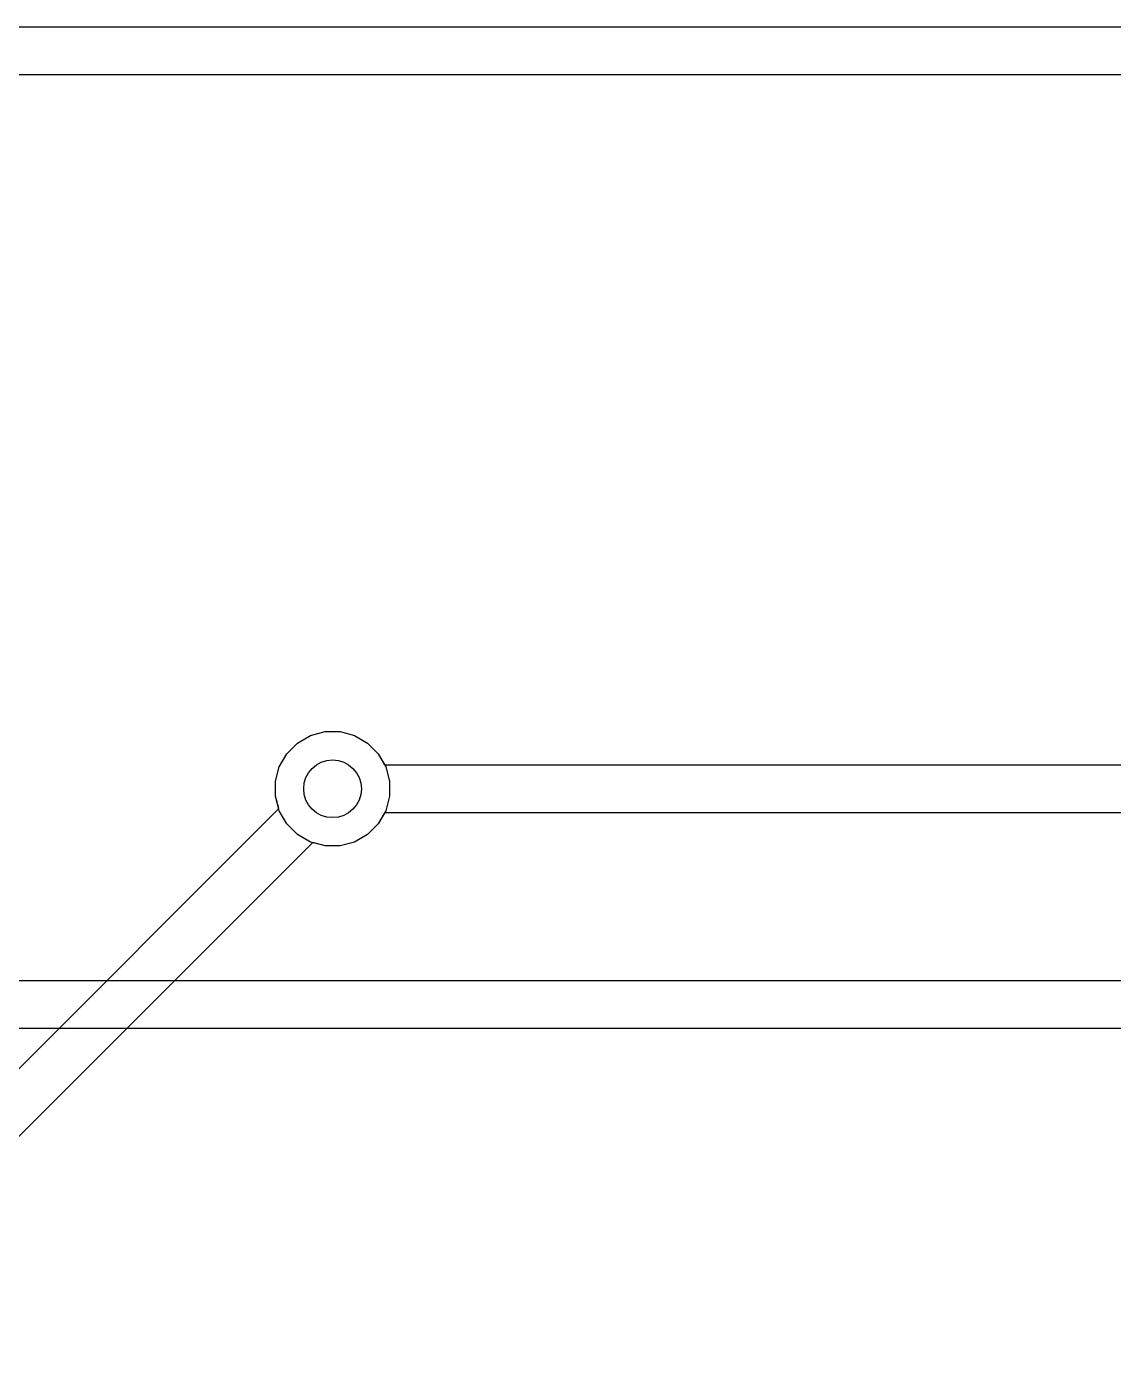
# Model space of a CAD drawing. Header units: millimetres. Extents: x 14 to 286, y -133 to -45.
# Drawn here: x 148.69 to 154.34, y -75.69 to -68.69 of the extents above; entities that cross this region are included whole.
import ezdxf

# ---------------------------------------------------------------- set-up
doc = ezdxf.new("R2010")
doc.units = ezdxf.units.MM
doc.layers.add('B.Cu', color=153, linetype='CONTINUOUS', true_color=0x4d7fc4)
doc.layers.add('F.Cu', color=13, linetype='CONTINUOUS', true_color=0xc83434)

msp = doc.modelspace()

# ---------------------------------------------------------------- linework, layer by layer
at = {"layer": 'B.Cu', "linetype": 'CONTINUOUS'}
for p, q in [((150.162295, -72.379036), (150.237942, -72.358767)), ((150.237942, -72.358767), (150.316258, -72.358767)), ((150.316258, -72.358767), (150.391905, -72.379036)), ((150.039094, -72.473572), (150.094472, -72.418194)), ((150.094472, -72.418194), (150.162295, -72.379036)), ((150.391905, -72.379036), (150.459728, -72.418194)), ((150.459728, -72.418194), (150.515106, -72.473572)), ((149.999936, -72.541395), (150.039094, -72.473572)), ((150.515106, -72.473572), (150.554264, -72.541395)), ((149.979667, -72.617042), (149.999936, -72.541395)), ((150.554264, -72.541395), (150.574533, -72.617042)), ((149.979667, -72.695358), (149.979667, -72.617042)), ((150.574533, -72.617042), (150.574533, -72.695358)), ((149.996889, -72.759633), (149.979667, -72.695358)), ((150.574533, -72.695358), (150.554264, -72.771005)), ((147.208712, -75.547812), (149.996889, -72.759633)), ((150.554264, -72.771005), (150.515106, -72.838828)), ((150.515106, -72.838828), (150.459728, -72.894206)), ((150.459728, -72.894206), (150.391905, -72.933364)), ((150.173666, -72.93641), (147.4221, -75.687976)), ((150.237942, -72.953633), (150.173666, -72.93641)), ((150.316258, -72.953633), (150.237942, -72.953633)), ((150.391905, -72.933364), (150.316258, -72.953633))]:
    msp.add_line(p, q, dxfattribs=at)
at = {"layer": 'B.Cu'}
msp.add_circle((150.2771, -72.6562), 0.15, dxfattribs=at)
at = {"layer": 'F.Cu', "linetype": 'CONTINUOUS'}
for p, q in [((143.6755, -68.6895), (159.285524, -68.6895)), ((159.3373, -68.9395), (143.727277, -68.9395)), ((150.162295, -72.379036), (150.237942, -72.358767)), ((150.237942, -72.358767), (150.316258, -72.358767)), ((150.316258, -72.358767), (150.391905, -72.379036)), ((150.039094, -72.473572), (150.094472, -72.418194)), ((150.094472, -72.418194), (150.162295, -72.379036)), ((150.391905, -72.379036), (150.459728, -72.418194)), ((150.459728, -72.418194), (150.515106, -72.473572)), ((149.999936, -72.541395), (150.039094, -72.473572)), ((150.515106, -72.473572), (150.548378, -72.5312)), ((149.979667, -72.617042), (149.999936, -72.541395)), ((150.548378, -72.5312), (156.981669, -72.5312)), ((149.979667, -72.695358), (149.979667, -72.617042)), ((149.999936, -72.771005), (149.979667, -72.695358)), ((150.039094, -72.838828), (149.999936, -72.771005)), ((150.548378, -72.7812), (150.515106, -72.838828)), ((157.031523, -72.7812), (150.548378, -72.7812)), ((150.094472, -72.894206), (150.039094, -72.838828)), ((150.515106, -72.838828), (150.459728, -72.894206)), ((150.162295, -72.933364), (150.094472, -72.894206)), ((150.459728, -72.894206), (150.391905, -72.933364)), ((150.237942, -72.953633), (150.162295, -72.933364)), ((150.316258, -72.953633), (150.237942, -72.953633)), ((150.391905, -72.933364), (150.316258, -72.953633)), ((142.787078, -73.655), (163.46, -73.655)), ((163.408224, -73.905), (142.787078, -73.905))]:
    msp.add_line(p, q, dxfattribs=at)
at = {"layer": 'F.Cu'}
msp.add_circle((150.2771, -72.6562), 0.15, dxfattribs=at)

doc.saveas('drawing.dxf')
